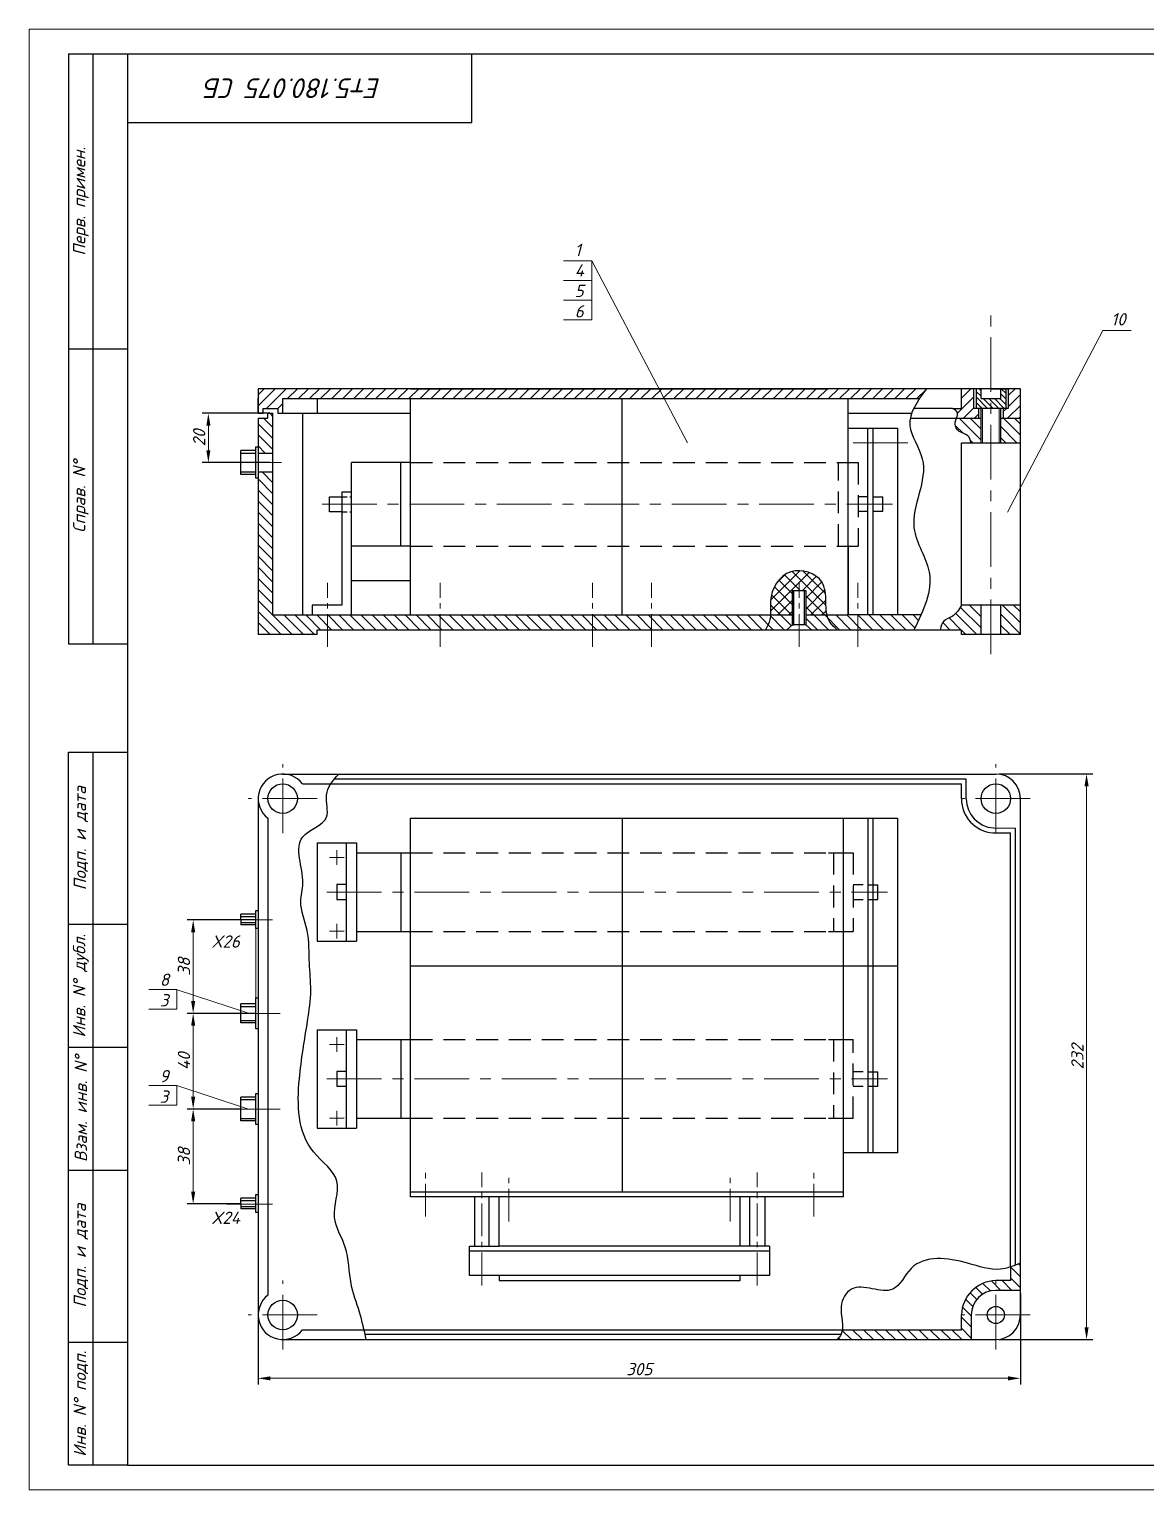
# Model space of a CAD drawing. Header units: millimetres. Extents: x 133 to 553, y -1 to 296.
# Drawn here: x 132.6 to 359.7, y -0.8 to 296.2 of the extents above; entities that cross this region are included whole.
import ezdxf

# ---------------------------------------------------------------- set-up
doc = ezdxf.new("R2010")
doc.units = ezdxf.units.MM
for name, pattern in [('CENTER', [50.8, 31.75, -6.35, 6.35, -6.35]), ('CENTER2', [28.575, 19.05, -3.175, 3.175, -3.175]), ('HIDDEN2', [4.7625, 3.175, -1.5875]), ('HIDDENX2', [19.05, 12.7, -6.35])]:
    doc.linetypes.add(name, pattern=pattern)
doc.styles.add('Тип А Наклон', font='isocpeur.ttf', dxfattribs={"oblique": 15, "height": 2.5})
doc.dimstyles.new('ISO-25', dxfattribs={"dimtxt": 5, "dimasz": 2.5, "dimexe": 1.25, "dimexo": 0.625, "dimtad": 1, "dimtxsty": 'Тип А Наклон', "dimcen": 2.5, "dimadec": 0, "dimazin": 0, "dimtfac": 1, "dimtmove": 0, "dimatfit": 3, "dimfxl": 1, "dimlwd": 15, "dimarcsym": 0})

# ---------------------------------------------------------------- blocks, each defined once
blk = doc.blocks.new('*D9')
at = {"color": 0, "linetype": 'Continuous', "lineweight": -2, "ltscale": 0.35}
for p, q in [((329.83, 144.74), (348.88, 144.74)), ((329.81, 29.74), (348.88, 29.74))]:
    blk.add_line(p, q, dxfattribs=at)
at = {"color": 0, "linetype": 'Continuous', "lineweight": 15, "ltscale": 0.35}
blk.add_line((347.63, 142.24), (347.63, 32.24), dxfattribs=at)
for points in [[(347.21, 142.24), (348.05, 142.24), (347.63, 144.74)], [(347.21, 32.24), (348.05, 32.24), (347.63, 29.74)]]:
    blk.add_solid(points, dxfattribs=at)
at = {"layer": 'Defpoints', "color": 0, "linetype": 'Continuous', "lineweight": 15, "ltscale": 0.35}
for p in [(329.21, 144.74), (329.18, 29.74), (347.63, 29.74)]:
    blk.add_point(p, dxfattribs=at)
at = {"color": 0, "linetype": 'Continuous', "lineweight": 15, "ltscale": 0.35, "insert": (345.76, 87.24), "char_height": 2.5, "attachment_point": 5, "rotation": 90, "style": 'Тип А Наклон'}
blk.add_mtext('232', dxfattribs=at)
blk = doc.blocks.new('*D10')
at = {"color": 0, "linetype": 'Continuous', "lineweight": -2, "ltscale": 0.35}
for p, q in [((334.18, 39.11), (334.18, 20.6)), ((179.18, 38.11), (179.18, 20.6))]:
    blk.add_line(p, q, dxfattribs=at)
at = {"color": 0, "linetype": 'Continuous', "lineweight": 15, "ltscale": 0.35}
blk.add_line((181.68, 21.85), (331.68, 21.85), dxfattribs=at)
for points in [[(181.68, 22.26), (181.68, 21.43), (179.18, 21.85)], [(331.68, 22.26), (331.68, 21.43), (334.18, 21.85)]]:
    blk.add_solid(points, dxfattribs=at)
at = {"layer": 'Defpoints', "color": 0, "linetype": 'Continuous', "lineweight": 15, "ltscale": 0.35}
for p in [(179.18, 38.74), (334.18, 39.74), (334.18, 21.85)]:
    blk.add_point(p, dxfattribs=at)
at = {"color": 0, "linetype": 'Continuous', "lineweight": 15, "ltscale": 0.35, "insert": (256.68, 23.72), "char_height": 2.5, "attachment_point": 5, "style": 'Тип А Наклон'}
blk.add_mtext('305', dxfattribs=at)
blk = doc.blocks.new('*D11')
at = {"color": 0, "linetype": 'Continuous', "lineweight": -2, "ltscale": 0.35}
for p, q in [((175.06, 96.06), (164.72, 96.06)), ((175.06, 76.61), (164.72, 76.61))]:
    blk.add_line(p, q, dxfattribs=at)
at = {"color": 0, "linetype": 'Continuous', "lineweight": 15, "ltscale": 0.35}
blk.add_line((165.97, 93.56), (165.97, 79.11), dxfattribs=at)
for points in [[(165.56, 93.56), (166.39, 93.56), (165.97, 96.06)], [(165.56, 79.11), (166.39, 79.11), (165.97, 76.61)]]:
    blk.add_solid(points, dxfattribs=at)
at = {"layer": 'Defpoints', "color": 0, "linetype": 'Continuous', "lineweight": 15, "ltscale": 0.35}
for p in [(175.68, 96.06), (165.97, 76.61), (175.68, 76.61)]:
    blk.add_point(p, dxfattribs=at)
at = {"color": 0, "linetype": 'Continuous', "lineweight": 15, "ltscale": 0.35, "insert": (164.1, 86.33), "char_height": 2.5, "attachment_point": 5, "rotation": 90, "style": 'Тип А Наклон'}
blk.add_mtext('40', dxfattribs=at)
blk = doc.blocks.new('*D12')
at = {"color": 0, "linetype": 'Continuous', "lineweight": -2, "ltscale": 0.35}
for p, q in [((181.56, 218.08), (167.81, 218.08)), ((181.56, 208.08), (167.81, 208.08))]:
    blk.add_line(p, q, dxfattribs=at)
at = {"color": 0, "linetype": 'Continuous', "lineweight": 15, "ltscale": 0.35}
blk.add_line((169.06, 215.58), (169.06, 210.58), dxfattribs=at)
for points in [[(168.65, 215.58), (169.48, 215.58), (169.06, 218.08)], [(168.65, 210.58), (169.48, 210.58), (169.06, 208.08)]]:
    blk.add_solid(points, dxfattribs=at)
at = {"layer": 'Defpoints', "color": 0, "linetype": 'Continuous', "lineweight": 15, "ltscale": 0.35}
for p in [(182.18, 218.08), (169.06, 208.08), (182.18, 208.08)]:
    blk.add_point(p, dxfattribs=at)
at = {"color": 0, "linetype": 'Continuous', "lineweight": 15, "ltscale": 0.35, "insert": (167.19, 213.08), "char_height": 2.5, "attachment_point": 5, "rotation": 90, "style": 'Тип А Наклон'}
blk.add_mtext('20', dxfattribs=at)
blk = doc.blocks.new('*D16')
at = {"color": 0, "linetype": 'Continuous', "lineweight": -2, "ltscale": 0.35}
for p, q in [((175.68, 76.61), (164.72, 76.61)), ((175.68, 57.3), (164.72, 57.3))]:
    blk.add_line(p, q, dxfattribs=at)
at = {"color": 0, "linetype": 'Continuous', "lineweight": 15, "ltscale": 0.35}
blk.add_line((165.97, 74.11), (165.97, 59.8), dxfattribs=at)
for points in [[(165.56, 74.11), (166.39, 74.11), (165.97, 76.61)], [(165.56, 59.8), (166.39, 59.8), (165.97, 57.3)]]:
    blk.add_solid(points, dxfattribs=at)
at = {"layer": 'Defpoints', "color": 0, "linetype": 'Continuous', "lineweight": 15, "ltscale": 0.35}
for p in [(176.31, 76.61), (165.97, 57.3), (176.31, 57.3)]:
    blk.add_point(p, dxfattribs=at)
at = {"color": 0, "linetype": 'Continuous', "lineweight": 15, "ltscale": 0.35, "insert": (164.1, 66.95), "char_height": 2.5, "attachment_point": 5, "rotation": 90, "style": 'Тип А Наклон'}
blk.add_mtext('38', dxfattribs=at)
blk = doc.blocks.new('*D19')
at = {"color": 0, "linetype": 'Continuous', "lineweight": -2, "ltscale": 0.35}
for p, q in [((178.56, 115.06), (164.72, 115.06)), ((178.56, 96.06), (164.72, 96.06))]:
    blk.add_line(p, q, dxfattribs=at)
at = {"color": 0, "linetype": 'Continuous', "lineweight": 15, "ltscale": 0.35}
blk.add_line((165.97, 112.56), (165.97, 98.56), dxfattribs=at)
for points in [[(165.56, 112.56), (166.39, 112.56), (165.97, 115.06)], [(165.56, 98.56), (166.39, 98.56), (165.97, 96.06)]]:
    blk.add_solid(points, dxfattribs=at)
at = {"layer": 'Defpoints', "color": 0, "linetype": 'Continuous', "lineweight": 15, "ltscale": 0.35}
for p in [(179.18, 115.06), (165.97, 96.06), (179.18, 96.06)]:
    blk.add_point(p, dxfattribs=at)
at = {"color": 0, "linetype": 'Continuous', "lineweight": 15, "ltscale": 0.35, "insert": (164.1, 105.56), "char_height": 2.5, "attachment_point": 5, "rotation": 90, "style": 'Тип А Наклон'}
blk.add_mtext('38', dxfattribs=at)

msp = doc.modelspace()

# ---------------------------------------------------------------- hatches: boundary and pattern name
at = {"linetype": 'Continuous', "lineweight": 15, "ltscale": 0.35}
h = msp.add_hatch(dxfattribs=at)
h.set_pattern_fill('ANSI31', color=256, scale=0.5, style=0)
h.paths.add_polyline_path([(184.181, 221.08), (195.681, 221.08), (195.681, 223.08), (179.181, 223.08), (179.181, 218.08), (180.181, 218.08), (180.181, 219.08), (183.181, 219.08), (183.181, 218.08), (184.181, 218.08)])
edge = h.paths.add_edge_path()
edge.add_spline(control_points=[(313.66, 221.08), (314.104, 221.747), (314.588, 222.414), (315.071, 223.08)], knot_values=[0, 0, 0, 0, 2.202165, 2.202165, 2.202165, 2.202165], degree=3, periodic=0)
edge.add_line((315.071, 223.08), (295.181, 223.08))
edge.add_line((295.181, 223.08), (295.181, 223.08))
edge.add_line((295.181, 223.08), (210.181, 223.08))
edge.add_line((210.181, 223.08), (210.181, 223.08))
edge.add_line((210.181, 223.08), (195.681, 223.08))
edge.add_line((195.681, 223.08), (195.681, 221.08))
edge.add_line((195.681, 221.08), (313.66, 221.08))
h = msp.add_hatch(dxfattribs=at)
h.set_pattern_fill('ANSI31', color=256, scale=0.5, style=0)
edge = h.paths.add_edge_path()
edge.add_line((325.681, 219.08), (324.681, 219.08))
edge.add_line((324.681, 219.08), (324.681, 223.08))
edge.add_line((324.681, 223.08), (322.181, 223.08))
edge.add_line((322.181, 223.08), (322.181, 221.08))
edge.add_line((322.181, 221.08), (322.181, 219.08))
edge.add_line((322.181, 219.08), (320.35, 219.08))
edge.add_spline(control_points=[(320.35, 219.08), (320.779, 218.866), (321.633, 218.438), (321.336, 217.532), (321.188, 217.08)], knot_values=[0, 0, 0, 0, 1.25512, 2.5010958, 2.5010958, 2.5010958, 2.5010958], degree=3, periodic=0)
edge.add_line((321.188, 217.08), (325.681, 217.08))
edge.add_line((325.681, 217.08), (325.681, 219.08))
h.paths.add_polyline_path([(334.181, 223.08), (331.681, 223.08), (331.681, 219.08), (330.681, 219.08), (330.681, 217.08), (334.181, 217.08)])
h = msp.add_hatch(dxfattribs=at)
h.set_pattern_fill('ANSI31', color=256, scale=0.25, angle=90, style=0)
h.set_pattern_definition([(135, (4, -40), (-0.561266, -0.561266), [])])
h.paths.add_polyline_path([(331.181, 219.08), (331.181, 223.08), (330.181, 223.08), (330.181, 221.08), (326.181, 221.08), (326.181, 223.08), (325.181, 223.08), (325.181, 219.08)])
h = msp.add_hatch(dxfattribs=at)
h.set_pattern_fill('ANSI31', color=256, scale=0.5, angle=90, style=0)
edge = h.paths.add_edge_path()
edge.add_line((326.181, 179.08), (322.181, 179.08))
edge.add_spline(control_points=[(322.181, 179.08), (321.666, 178.176), (320.824, 176.699), (318.349, 176.084), (318.037, 174.749), (317.881, 174.08)], knot_values=[0, 0, 0, 0, 3.0024989, 4.9023863, 6.8079568, 6.8079568, 6.8079568, 6.8079568], degree=3, periodic=0)
edge.add_line((317.881, 174.08), (322.181, 174.08))
edge.add_line((322.181, 174.08), (322.181, 173.08))
edge.add_line((322.181, 173.08), (326.181, 173.08))
edge.add_line((326.181, 173.08), (326.181, 179.08))
h.paths.add_polyline_path([(334.181, 179.08), (330.181, 179.08), (330.181, 173.08), (334.181, 173.08)])
edge = h.paths.add_edge_path()
edge.add_spline(control_points=[(312.535, 174.08), (313.018, 175.081), (313.501, 176.082), (313.942, 177.08)], knot_values=[48.1402511, 48.1402511, 48.1402511, 48.1402511, 51.2129329, 51.2129329, 51.2129329, 51.2129329], degree=3, periodic=0)
edge.add_line((313.942, 177.08), (301.121, 177.08))
edge.add_line((301.121, 177.08), (301.121, 174.08))
edge.add_line((301.121, 174.08), (312.535, 174.08))
edge = h.paths.add_edge_path()
edge.add_line((301.121, 177.08), (299.181, 177.08))
edge.add_line((299.181, 177.08), (299.181, 177.08))
edge.add_line((299.181, 177.08), (294.861, 177.08))
edge.add_spline(control_points=[(294.861, 177.08), (294.977, 176.549), (295.391, 175.412), (296.357, 174.56), (296.901, 174.08)], knot_values=[0, 0, 0, 0, 1.6430326, 3.753426, 3.753426, 3.753426, 3.753426], degree=3, periodic=0)
edge.add_line((296.901, 174.08), (301.121, 174.08))
edge.add_line((301.121, 174.08), (301.121, 177.08))
edge = h.paths.add_edge_path()
edge.add_spline(control_points=[(296.901, 174.08), (296.357, 174.56), (295.391, 175.412), (294.977, 176.549), (294.861, 177.08)], knot_values=[0, 0, 0, 0, 2.1103934, 3.753426, 3.753426, 3.753426, 3.753426], degree=3, periodic=0)
edge.add_line((294.861, 177.08), (290.522, 177.08))
edge.add_line((290.522, 177.08), (290.522, 175.08))
edge.add_line((290.522, 175.08), (291.681, 174.08))
edge.add_line((291.681, 174.08), (296.901, 174.08))
edge = h.paths.add_edge_path()
edge.add_line((287.826, 177.08), (283.373, 177.08))
edge.add_spline(control_points=[(283.373, 177.08), (283.359, 176.769), (283.244, 175.736), (282.72, 174.764), (282.351, 174.08)], knot_values=[27.1375638, 27.1375638, 27.1375638, 27.1375638, 28.0926628, 30.3630522, 30.3630522, 30.3630522, 30.3630522], degree=3, periodic=0)
edge.add_line((282.351, 174.08), (286.681, 174.08))
edge.add_line((286.681, 174.08), (287.826, 175.08))
edge.add_line((287.826, 175.08), (287.826, 177.08))
edge = h.paths.add_edge_path()
edge.add_spline(control_points=[(282.351, 174.08), (282.72, 174.764), (283.244, 175.736), (283.359, 176.769), (283.373, 177.08)], knot_values=[27.1375638, 27.1375638, 27.1375638, 27.1375638, 29.4079531, 30.3630522, 30.3630522, 30.3630522, 30.3630522], degree=3, periodic=0)
edge.add_line((283.373, 177.08), (259.181, 177.08))
edge.add_line((259.181, 177.08), (259.181, 174.08))
edge.add_line((259.181, 174.08), (282.351, 174.08))
h.paths.add_polyline_path([(247.181, 177.08), (216.181, 177.08), (216.181, 174.08), (247.181, 174.08)])
h.paths.add_polyline_path([(259.181, 177.08), (247.181, 177.08), (247.181, 174.08), (259.181, 174.08)])
h.paths.add_polyline_path([(216.181, 177.08), (210.181, 177.08), (198.181, 177.08), (198.181, 177.08), (193.294, 177.08), (193.294, 174.08), (216.181, 174.08)])
h.paths.add_polyline_path([(191.181, 174.08), (193.294, 174.08), (193.294, 177.08), (190.181, 177.08), (190.181, 177.08), (182.181, 177.08), (182.181, 206.159), (179.181, 206.159), (179.181, 173.08), (191.181, 173.08)])
h.paths.add_polyline_path([(182.181, 218.08), (181.181, 218.08), (181.181, 217.08), (179.181, 217.08), (179.181, 210.001), (182.181, 210.001)])
h = msp.add_hatch(dxfattribs=at)
h.set_pattern_fill('ANSI31', color=256, scale=0.5, angle=90, style=0)
edge = h.paths.add_edge_path()
edge.add_line((326.181, 217.08), (321.188, 217.08))
edge.add_spline(control_points=[(321.188, 217.08), (321.085, 216.813), (320.807, 216.088), (321.155, 214.206), (323.583, 214.025), (324.017, 212.615), (324.181, 212.08)], knot_values=[0, 0, 0, 0, 0.8601311, 2.336346, 4.918624, 6.4983913, 6.4983913, 6.4983913, 6.4983913], degree=3, periodic=0)
edge.add_line((324.181, 212.08), (326.181, 212.08))
edge.add_line((326.181, 212.08), (326.181, 217.08))
h.paths.add_polyline_path([(334.181, 217.08), (330.181, 217.08), (330.181, 212.08), (334.181, 212.08)])
h = msp.add_hatch(dxfattribs=at)
h.set_pattern_fill('ANSI37', color=256, scale=0.5, style=0)
edge = h.paths.add_edge_path()
edge.add_spline(control_points=[(294.861, 177.08), (294.382, 179.259), (295.576, 184.678), (286.478, 187.56), (282.938, 181.38), (283.412, 177.969), (283.373, 177.08)], knot_values=[3.753426, 3.753426, 3.753426, 3.753426, 10.4963298, 17.096126, 24.4063722, 27.1375638, 27.1375638, 27.1375638, 27.1375638], degree=3, periodic=0)
edge.add_line((283.373, 177.08), (287.826, 177.08))
edge.add_line((287.826, 177.08), (287.826, 182.08))
edge.add_line((287.826, 182.08), (290.522, 182.08))
edge.add_line((290.522, 182.08), (290.522, 177.08))
edge.add_line((290.522, 177.08), (294.861, 177.08))
h = msp.add_hatch(dxfattribs=at)
h.set_pattern_fill('ANSI31', color=256, scale=0.5, angle=90, style=0)
h.set_pattern_definition([(135, (4, 0), (-1.122532, -1.122532), [])])
edge = h.paths.add_edge_path()
edge.add_spline(control_points=[(334.181, 45.273), (333.515, 45.002), (332.848, 44.731), (332.181, 44.508)], knot_values=[0, 0, 0, 0, 2.0882816, 2.0882816, 2.0882816, 2.0882816], degree=3, periodic=0)
edge.add_line((332.181, 44.508), (332.181, 41.737))
edge.add_line((332.181, 41.737), (329.181, 41.737))
edge.add_line((329.181, 41.737), (329.181, 39.737))
edge.add_line((329.181, 39.737), (334.181, 39.737))
edge.add_line((334.181, 39.737), (334.181, 45.273))
edge = h.paths.add_edge_path()
edge.add_line((324.181, 34.737), (322.181, 34.737))
edge.add_line((322.181, 34.737), (322.181, 31.737))
edge.add_line((322.181, 31.737), (297.99, 31.737))
edge.add_spline(control_points=[(297.99, 31.737), (297.988, 31.726), (297.987, 31.715), (297.985, 31.705)], knot_values=[45.3107403, 45.3107403, 45.3107403, 45.3107403, 45.3452374, 45.3452374, 45.3452374, 45.3452374], degree=3, periodic=0)
edge.add_spline(control_points=[(297.953, 31.529), (297.965, 31.587), (297.976, 31.646), (297.985, 31.705)], knot_values=[45.3452374, 45.3452374, 45.3452374, 45.3452374, 45.5368296, 45.5368296, 45.5368296, 45.5368296], degree=3, periodic=0)
edge.add_spline(control_points=[(297.939, 31.469), (297.943, 31.484), (297.947, 31.5), (297.95, 31.515)], knot_values=[45.5520993, 45.5520993, 45.5520993, 45.5520993, 45.6032189, 45.6032189, 45.6032189, 45.6032189], degree=3, periodic=0)
edge.add_spline(control_points=[(297.933, 31.443), (297.935, 31.448), (297.936, 31.454), (297.937, 31.459)], knot_values=[45.6144489, 45.6144489, 45.6144489, 45.6144489, 45.6320964, 45.6320964, 45.6320964, 45.6320964], degree=3, periodic=0)
edge.add_spline(control_points=[(297.925, 31.411), (297.928, 31.421), (297.931, 31.432), (297.933, 31.443)], knot_values=[45.6320964, 45.6320964, 45.6320964, 45.6320964, 45.6677012, 45.6677012, 45.6677012, 45.6677012], degree=3, periodic=0)
edge.add_spline(control_points=[(297.922, 31.399), (297.912, 31.36), (297.902, 31.322), (297.89, 31.284)], knot_values=[45.6811757, 45.6811757, 45.6811757, 45.6811757, 45.8092809, 45.8092809, 45.8092809, 45.8092809], degree=3, periodic=0)
edge.add_spline(control_points=[(297.89, 31.284), (297.878, 31.245), (297.866, 31.207), (297.853, 31.169)], knot_values=[45.8092809, 45.8092809, 45.8092809, 45.8092809, 45.9393537, 45.9393537, 45.9393537, 45.9393537], degree=3, periodic=0)
edge.add_spline(control_points=[(297.836, 31.121), (297.84, 31.132), (297.844, 31.143), (297.848, 31.154)], knot_values=[45.9557541, 45.9557541, 45.9557541, 45.9557541, 45.9933461, 45.9933461, 45.9933461, 45.9933461], degree=3, periodic=0)
edge.add_spline(control_points=[(297.826, 31.096), (297.829, 31.105), (297.832, 31.113), (297.836, 31.121)], knot_values=[45.9933461, 45.9933461, 45.9933461, 45.9933461, 46.0220528, 46.0220528, 46.0220528, 46.0220528], degree=3, periodic=0)
edge.add_spline(control_points=[(297.816, 31.07), (297.819, 31.079), (297.823, 31.087), (297.826, 31.096)], knot_values=[46.0220528, 46.0220528, 46.0220528, 46.0220528, 46.0525989, 46.0525989, 46.0525989, 46.0525989], degree=3, periodic=0)
edge.add_spline(control_points=[(297.816, 31.07), (297.815, 31.067), (297.814, 31.065), (297.813, 31.063)], knot_values=[46.0525989, 46.0525989, 46.0525989, 46.0525989, 46.0603306, 46.0603306, 46.0603306, 46.0603306], degree=3, periodic=0)
edge.add_spline(control_points=[(297.813, 31.063), (297.797, 31.023), (297.781, 30.984), (297.763, 30.945)], knot_values=[46.0603306, 46.0603306, 46.0603306, 46.0603306, 46.1960042, 46.1960042, 46.1960042, 46.1960042], degree=3, periodic=0)
edge.add_spline(control_points=[(297.763, 30.945), (297.752, 30.921), (297.736, 30.888), (297.72, 30.855), (297.715, 30.846)], knot_values=[46.1960042, 46.1960042, 46.1960042, 46.1960042, 46.2805684, 46.3126689, 46.3126689, 46.3126689, 46.3126689], degree=3, periodic=0)
edge.add_spline(control_points=[(297.698, 30.811), (297.702, 30.82), (297.707, 30.829), (297.712, 30.838)], knot_values=[46.3213147, 46.3213147, 46.3213147, 46.3213147, 46.3531648, 46.3531648, 46.3531648, 46.3531648], degree=3, periodic=0)
edge.add_spline(control_points=[(297.688, 30.792), (297.691, 30.798), (297.694, 30.803), (297.697, 30.809)], knot_values=[46.3557023, 46.3557023, 46.3557023, 46.3557023, 46.3756074, 46.3756074, 46.3756074, 46.3756074], degree=3, periodic=0)
edge.add_spline(control_points=[(297.672, 30.762), (297.677, 30.772), (297.682, 30.782), (297.688, 30.792)], knot_values=[46.3756074, 46.3756074, 46.3756074, 46.3756074, 46.4109271, 46.4109271, 46.4109271, 46.4109271], degree=3, periodic=0)
edge.add_spline(control_points=[(297.665, 30.751), (297.667, 30.755), (297.67, 30.758), (297.672, 30.762)], knot_values=[46.4109271, 46.4109271, 46.4109271, 46.4109271, 46.4243555, 46.4243555, 46.4243555, 46.4243555], degree=3, periodic=0)
edge.add_spline(control_points=[(297.665, 30.751), (297.645, 30.714), (297.624, 30.678), (297.603, 30.642)], knot_values=[46.4243555, 46.4243555, 46.4243555, 46.4243555, 46.554147, 46.554147, 46.554147, 46.554147], degree=3, periodic=0)
edge.add_spline(control_points=[(297.603, 30.642), (297.581, 30.606), (297.559, 30.571), (297.536, 30.536)], knot_values=[46.554147, 46.554147, 46.554147, 46.554147, 46.6823546, 46.6823546, 46.6823546, 46.6823546], degree=3, periodic=0)
edge.add_spline(control_points=[(297.507, 30.492), (297.514, 30.502), (297.52, 30.512), (297.527, 30.522)], knot_values=[46.6989157, 46.6989157, 46.6989157, 46.6989157, 46.735673, 46.735673, 46.735673, 46.735673], degree=3, periodic=0)
edge.add_spline(control_points=[(297.492, 30.469), (297.497, 30.477), (297.502, 30.484), (297.507, 30.492)], knot_values=[46.735673, 46.735673, 46.735673, 46.735673, 46.7630802, 46.7630802, 46.7630802, 46.7630802], degree=3, periodic=0)
edge.add_spline(control_points=[(297.465, 30.43), (297.474, 30.443), (297.483, 30.456), (297.492, 30.469)], knot_values=[46.7634642, 46.7634642, 46.7634642, 46.7634642, 46.8108463, 46.8108463, 46.8108463, 46.8108463], degree=3, periodic=0)
edge.add_spline(control_points=[(297.459, 30.421), (297.424, 30.37), (297.387, 30.32), (297.35, 30.269)], knot_values=[46.8220209, 46.8220209, 46.8220209, 46.8220209, 47.007746, 47.007746, 47.007746, 47.007746], degree=3, periodic=0)
edge.add_spline(control_points=[(297.35, 30.269), (297.311, 30.216), (297.27, 30.164), (297.229, 30.111)], knot_values=[47.007746, 47.007746, 47.007746, 47.007746, 47.2037682, 47.2037682, 47.2037682, 47.2037682], degree=3, periodic=0)
edge.add_spline(control_points=[(297.229, 30.111), (297.223, 30.103), (297.217, 30.096), (297.211, 30.088)], knot_values=[47.2037682, 47.2037682, 47.2037682, 47.2037682, 47.2324061, 47.2324061, 47.2324061, 47.2324061], degree=3, periodic=0)
edge.add_spline(control_points=[(297.211, 30.088), (297.199, 30.072), (297.186, 30.056), (297.174, 30.04)], knot_values=[47.2324061, 47.2324061, 47.2324061, 47.2324061, 47.2916089, 47.2916089, 47.2916089, 47.2916089], degree=3, periodic=0)
edge.add_spline(control_points=[(297.174, 30.04), (297.164, 30.028), (297.155, 30.017), (297.145, 30.005)], knot_values=[47.2916089, 47.2916089, 47.2916089, 47.2916089, 47.3361923, 47.3361923, 47.3361923, 47.3361923], degree=3, periodic=0)
edge.add_spline(control_points=[(297.145, 30.005), (297.134, 29.991), (297.123, 29.977), (297.111, 29.963)], knot_values=[47.3361923, 47.3361923, 47.3361923, 47.3361923, 47.3884718, 47.3884718, 47.3884718, 47.3884718], degree=3, periodic=0)
edge.add_spline(control_points=[(297.106, 29.956), (297.047, 29.883), (296.987, 29.81), (296.927, 29.737)], knot_values=[47.3971893, 47.3971893, 47.3971893, 47.3971893, 47.6714467, 47.6714467, 47.6714467, 47.6714467], degree=3, periodic=0)
edge.add_line((296.927, 29.737), (324.181, 29.737))
edge.add_line((324.181, 29.737), (324.181, 34.737))
h.paths.add_polyline_path([(329.181, 39.737), (329.181, 41.737, 0.395541), (322.181, 34.737), (324.181, 34.737, -0.4142136)])

# ---------------------------------------------------------------- linework, layer by layer
at = {"lineweight": 15}
for p, q in [((132.635, 296.186), (132.635, -0.814)), ((552.635, 296.186), (132.635, 296.186)), ((132.635, -0.814), (552.635, -0.814))]:
    msp.add_line(p, q, dxfattribs=at)
at = {"lineweight": 30}
for p, q in [((140.635, 291.186), (152.635, 291.186)), ((140.635, 291.186), (140.635, 231.186)), ((145.635, 171.186), (145.635, 291.186)), ((152.635, 291.186), (547.635, 291.186)), ((152.635, 291.186), (152.635, 4.186)), ((222.635, 277.186), (222.635, 291.186)), ((152.635, 277.186), (222.635, 277.186)), ((140.635, 231.186), (140.635, 171.186)), ((140.635, 231.186), (152.635, 231.186)), ((140.635, 171.186), (152.635, 171.186)), ((140.635, 114.186), (140.635, 149.186)), ((140.635, 149.186), (152.635, 149.186)), ((145.635, 4.186), (145.635, 149.186)), ((140.635, 89.186), (140.635, 114.186)), ((140.635, 114.186), (152.635, 114.186)), ((140.635, 64.186), (140.635, 89.186)), ((140.635, 89.186), (152.635, 89.186)), ((140.635, 29.186), (140.635, 64.186)), ((140.635, 64.186), (152.635, 64.186)), ((140.635, 4.186), (140.635, 29.186)), ((140.635, 29.186), (152.635, 29.186)), ((145.635, 4.186), (140.635, 4.186)), ((152.635, 4.186), (145.635, 4.186)), ((152.635, 4.186), (547.635, 4.186))]:
    msp.add_line(p, q, dxfattribs=at)
at = {"linetype": 'Continuous', "lineweight": 15, "ltscale": 0.35}
for p, q in [((247.039, 249.067), (241.289, 249.067)), ((266.47, 212.101), (247.039, 249.067)), ((247.039, 249.067), (247.039, 237.067)), ((247.039, 245.067), (241.289, 245.067)), ((247.039, 241.067), (241.289, 241.067)), ((247.039, 237.067), (241.289, 237.067)), ((331.526, 197.985), (350.957, 234.952)), ((350.957, 234.952), (356.707, 234.952)), ((334.181, 173.08), (334.181, 223.08)), ((326.481, 212.08), (326.481, 219.08)), ((329.881, 212.08), (329.881, 219.08)), ((183.944, 208.08), (174.245, 208.08)), ((182.096, 115.057), (172.397, 115.057)), ((178.681, 96.057), (178.681, 115.057)), ((162.676, 100.913), (156.926, 100.913)), ((177.044, 96.175), (162.5, 100.913)), ((162.676, 100.913), (162.676, 96.913)), ((162.676, 96.913), (156.926, 96.913)), ((183.659, 96.057), (173.96, 96.057)), ((162.676, 81.375), (156.926, 81.375)), ((177.044, 76.638), (162.676, 81.375)), ((162.676, 81.375), (162.676, 77.375)), ((162.676, 77.375), (156.926, 77.375)), ((183.659, 76.609), (173.96, 76.609)), ((182.096, 57.299), (172.757, 57.299))]:
    msp.add_line(p, q, dxfattribs=at)
at = {"linetype": 'CENTER', "lineweight": 15, "ltscale": 0.35}
for p, q in [((328.181, 169.08), (328.181, 238.08)), ((204.681, 218.08), (195.181, 218.08)), ((300.181, 212.08), (312.181, 212.08)), ((192.181, 199.58), (308.181, 199.58)), ((184.181, 132.737), (184.181, 146.737)), ((329.181, 132.737), (329.181, 146.737)), ((191.181, 139.737), (177.181, 139.737)), ((336.181, 139.737), (322.181, 139.737)), ((193.181, 120.737), (307.181, 120.737)), ((193.181, 82.737), (307.181, 82.737)), ((184.181, 27.737), (184.181, 41.737)), ((329.181, 27.737), (329.181, 41.737)), ((191.181, 34.737), (177.181, 34.737)), ((336.181, 34.737), (322.181, 34.737))]:
    msp.add_line(p, q, dxfattribs=at)
at = {"linetype": 'Continuous', "lineweight": 30, "ltscale": 0.35}
for p, q in [((334.181, 223.08), (179.181, 223.08)), ((179.181, 223.08), (179.181, 218.08)), ((210.181, 223.08), (295.181, 223.08)), ((322.181, 221.08), (322.181, 223.08)), ((324.681, 219.08), (324.681, 223.08)), ((325.181, 223.08), (325.181, 219.08)), ((326.181, 221.08), (326.181, 223.08)), ((328.181, 223.08), (331.681, 223.08)), ((330.181, 221.08), (330.181, 223.08)), ((331.181, 223.08), (331.181, 219.08)), ((331.681, 223.08), (331.681, 219.08)), ((334.181, 173.08), (334.181, 223.08)), ((179.181, 218.08), (179.181, 221.08)), ((184.181, 218.08), (184.181, 221.08)), ((184.181, 221.08), (313.66, 221.08)), ((191.181, 221.08), (191.181, 218.08)), ((210.181, 177.08), (210.181, 221.08)), ((253.181, 177.08), (253.181, 221.08)), ((299.181, 177.08), (299.181, 221.08)), ((322.181, 219.08), (322.181, 221.512)), ((326.181, 221.08), (330.181, 221.08)), ((179.181, 218.08), (180.181, 218.08)), ((179.181, 217.08), (179.181, 173.08)), ((179.181, 217.08), (181.181, 217.08)), ((180.181, 218.08), (180.181, 219.08)), ((180.181, 219.08), (183.181, 219.08)), ((181.181, 217.08), (181.181, 218.08)), ((181.181, 218.08), (182.181, 218.08)), ((182.181, 177.08), (182.181, 218.08)), ((183.181, 219.08), (183.181, 218.08)), ((183.181, 218.08), (184.181, 218.08)), ((184.181, 218.08), (210.181, 218.08)), ((188.181, 218.08), (188.181, 177.08)), ((299.181, 218.08), (312.059, 218.08)), ((311.779, 217.08), (326.181, 217.08)), ((320.35, 219.08), (312.485, 219.08)), ((320.35, 219.08), (322.181, 219.08)), ((331.681, 219.08), (324.681, 219.08)), ((325.681, 219.08), (325.681, 217.08)), ((326.181, 212.08), (326.181, 219.08)), ((330.181, 212.08), (330.181, 219.08)), ((330.181, 217.08), (334.181, 217.08)), ((330.681, 219.08), (330.681, 217.08)), ((299.181, 215.08), (309.181, 215.08)), ((303.181, 201.08), (303.181, 215.08)), ((304.181, 215.08), (304.181, 201.08)), ((309.181, 215.08), (309.181, 177.08)), ((178.681, 204.909), (178.681, 211.251)), ((178.681, 211.251), (179.181, 211.251)), ((322.181, 179.08), (322.181, 212.08)), ((322.181, 212.08), (334.181, 212.08)), ((175.681, 208.08), (175.681, 210.501)), ((178.681, 210.501), (175.681, 210.501)), ((175.681, 210.001), (178.681, 210.001)), ((175.681, 205.659), (175.681, 208.08)), ((179.181, 210.001), (182.181, 210.001)), ((198.181, 191.08), (198.181, 208.08)), ((210.181, 208.08), (198.181, 208.08)), ((208.181, 191.08), (208.181, 208.08)), ((175.681, 206.159), (178.681, 206.159)), ((178.681, 205.659), (175.681, 205.659)), ((179.181, 206.159), (182.181, 206.159)), ((179.181, 204.909), (178.681, 204.909)), ((198.181, 202.08), (196.181, 202.08)), ((196.181, 202.08), (196.181, 201.08)), ((198.181, 177.08), (198.181, 202.08)), ((193.681, 198.08), (193.681, 201.08)), ((193.681, 201.08), (196.181, 201.08)), ((196.181, 201.08), (196.181, 179.08)), ((303.181, 177.08), (303.181, 201.08)), ((304.181, 201.08), (304.181, 177.08)), ((196.181, 198.08), (193.681, 198.08)), ((210.181, 191.08), (198.181, 191.08)), ((299.181, 191.08), (299.181, 177.08)), ((198.181, 184.08), (210.181, 184.08)), ((287.826, 175.08), (287.826, 182.08)), ((287.826, 182.08), (290.522, 182.08)), ((288.076, 175.08), (288.076, 182.08)), ((290.272, 175.08), (290.272, 182.08)), ((290.522, 182.08), (290.522, 175.08)), ((196.181, 179.08), (190.181, 179.08)), ((190.181, 179.08), (190.181, 177.08)), ((334.181, 179.08), (322.181, 179.08)), ((326.181, 173.08), (326.181, 179.08)), ((330.181, 173.08), (330.181, 179.08)), ((182.181, 177.08), (287.826, 177.08)), ((190.181, 177.08), (198.181, 177.08)), ((210.181, 177.08), (287.826, 177.08)), ((290.522, 177.08), (299.181, 177.08)), ((313.942, 177.08), (299.181, 177.08)), ((191.181, 173.08), (179.181, 173.08)), ((191.181, 173.08), (191.181, 174.08)), ((191.181, 174.08), (322.181, 174.08)), ((286.681, 174.08), (287.826, 175.08)), ((286.681, 174.08), (286.681, 174.08)), ((290.522, 175.08), (287.826, 175.08)), ((287.826, 175.08), (288.076, 175.08)), ((291.681, 174.08), (290.522, 175.08)), ((322.181, 173.08), (322.181, 174.08)), ((334.181, 173.08), (322.181, 173.08)), ((184.181, 144.737), (329.181, 144.737)), ((188.197, 142.716), (322.181, 142.716)), ((323.181, 143.716), (194.712, 143.716)), ((322.181, 139.737), (322.181, 142.716)), ((323.182, 139.662), (323.181, 143.716)), ((179.181, 139.737), (179.181, 34.737)), ((334.181, 34.737), (334.181, 139.737)), ((181.181, 135.737), (181.181, 38.737)), ((210.181, 128.737), (210.181, 135.737)), ((210.181, 135.737), (298.181, 135.737)), ((253.181, 135.737), (253.181, 59.737)), ((298.181, 135.737), (309.181, 135.737)), ((298.181, 58.737), (298.181, 135.737)), ((303.181, 135.737), (303.181, 67.737)), ((304.181, 135.737), (304.181, 67.737)), ((309.181, 135.737), (309.181, 67.737)), ((328.678, 133.758), (333.181, 133.737)), ((333.181, 44.872), (333.181, 133.737)), ((191.181, 130.737), (199.181, 130.737)), ((191.181, 130.737), (191.181, 110.737)), ((197.181, 110.737), (197.181, 130.737)), ((199.181, 130.737), (199.181, 110.737)), ((328.594, 132.761), (332.181, 132.761)), ((332.181, 44.508), (332.181, 132.761)), ((199.181, 128.737), (211.181, 128.737)), ((208.181, 128.737), (208.181, 112.737)), ((210.181, 58.737), (210.181, 128.737)), ((295.181, 128.737), (300.181, 128.737)), ((197.181, 122.237), (195.181, 122.237)), ((195.181, 122.237), (195.181, 119.237)), ((197.181, 120.737), (197.181, 122.237)), ((195.181, 119.237), (197.181, 119.237)), ((175.681, 115.057), (175.681, 116.247)), ((178.681, 116.247), (175.681, 116.247)), ((178.681, 113.307), (178.681, 116.997)), ((178.681, 116.997), (179.181, 116.997)), ((175.681, 115.747), (178.681, 115.747)), ((175.681, 115.057), (175.681, 114.057)), ((175.681, 114.557), (178.681, 114.557)), ((178.681, 114.057), (175.681, 114.057)), ((179.181, 113.307), (178.681, 113.307)), ((191.181, 110.737), (199.181, 110.737)), ((199.181, 112.737), (211.181, 112.737)), ((295.181, 112.737), (300.181, 112.737)), ((210.181, 105.737), (299.181, 105.737)), ((299.181, 105.737), (309.181, 105.737)), ((178.681, 92.886), (178.681, 99.228)), ((178.681, 99.228), (179.181, 99.228)), ((175.681, 96.057), (175.681, 97.978)), ((178.681, 97.978), (175.681, 97.978)), ((175.681, 97.478), (178.681, 97.478)), ((175.681, 94.136), (175.681, 96.057)), ((175.681, 94.636), (178.681, 94.636)), ((178.681, 94.136), (175.681, 94.136)), ((179.181, 92.886), (178.681, 92.886)), ((191.181, 92.737), (199.181, 92.737)), ((191.181, 92.737), (191.181, 72.737)), ((197.181, 72.737), (197.181, 92.737)), ((199.181, 92.737), (199.181, 72.737)), ((199.181, 90.737), (211.181, 90.737)), ((208.181, 90.737), (208.181, 74.737)), ((295.181, 90.737), (300.181, 90.737)), ((197.181, 84.237), (195.181, 84.237)), ((195.181, 84.237), (195.181, 81.237)), ((197.181, 82.737), (197.181, 84.237)), ((195.181, 81.237), (197.181, 81.237)), ((175.681, 76.609), (175.681, 79.03)), ((178.681, 79.03), (175.681, 79.03)), ((175.681, 78.53), (178.681, 78.53)), ((178.681, 73.438), (178.681, 79.78)), ((178.681, 79.78), (179.181, 79.78)), ((175.681, 74.188), (175.681, 76.609)), ((175.681, 74.688), (178.681, 74.688)), ((199.181, 74.737), (211.181, 74.737)), ((295.181, 74.737), (300.181, 74.737)), ((178.681, 74.188), (175.681, 74.188)), ((179.181, 73.438), (178.681, 73.438)), ((191.181, 72.737), (199.181, 72.737)), ((309.181, 67.737), (298.181, 67.737)), ((298.181, 59.737), (210.181, 59.737)), ((175.681, 57.299), (175.681, 58.49)), ((178.681, 58.49), (175.681, 58.49)), ((175.681, 57.99), (178.681, 57.99)), ((175.681, 57.299), (175.681, 56.299)), ((175.681, 56.799), (178.681, 56.799)), ((178.681, 55.549), (178.681, 59.24)), ((178.681, 59.24), (179.181, 59.24)), ((298.181, 58.737), (210.181, 58.737)), ((223.181, 58.737), (223.181, 48.737)), ((226.181, 48.737), (226.181, 58.737)), ((228.181, 48.737), (228.181, 58.737)), ((277.181, 48.737), (277.181, 58.737)), ((279.181, 48.737), (279.181, 58.737)), ((282.181, 58.737), (282.181, 48.737)), ((178.681, 56.299), (175.681, 56.299)), ((179.181, 55.549), (178.681, 55.549)), ((222.181, 47.737), (222.181, 48.737)), ((222.181, 48.737), (223.181, 48.737)), ((223.181, 47.737), (222.181, 47.737)), ((222.181, 42.737), (222.181, 47.737)), ((223.181, 48.737), (226.181, 48.737)), ((283.181, 47.737), (223.181, 47.737)), ((226.181, 48.737), (228.181, 48.737)), ((277.181, 48.737), (228.181, 48.737)), ((279.181, 48.737), (277.181, 48.737)), ((282.181, 48.737), (279.181, 48.737)), ((283.181, 48.737), (282.181, 48.737)), ((283.181, 48.737), (283.181, 47.737)), ((283.181, 47.737), (283.181, 42.737)), ((283.181, 42.737), (222.181, 42.737)), ((228.181, 42.737), (228.181, 41.737)), ((228.181, 41.737), (277.181, 41.737)), ((277.181, 41.737), (277.181, 42.737)), ((277.181, 41.737), (277.181, 41.737)), ((332.181, 41.737), (329.181, 41.737)), ((332.181, 44.508), (332.181, 41.737)), ((334.181, 39.737), (329.181, 39.737)), ((322.181, 31.737), (322.181, 34.737)), ((324.181, 34.737), (324.181, 29.737)), ((184.181, 29.737), (329.181, 29.737)), ((188.181, 31.737), (297.99, 31.737)), ((297.658, 30.737), (200.943, 30.737)), ((297.99, 31.737), (322.181, 31.737))]:
    msp.add_line(p, q, dxfattribs=at)
at = {"linetype": 'HIDDENX2', "lineweight": 30, "ltscale": 0.35}
for p, q in [((210.181, 208.08), (301.181, 208.08)), ((297.181, 191.08), (297.181, 208.08)), ((301.181, 208.08), (301.181, 191.08)), ((303.181, 201.08), (301.181, 201.08)), ((304.181, 201.08), (306.181, 201.08)), ((306.181, 198.15), (306.181, 201.08)), ((301.181, 198.15), (303.181, 198.15)), ((304.181, 198.15), (306.181, 198.15)), ((210.181, 191.08), (301.181, 191.08)), ((210.181, 128.737), (295.181, 128.737)), ((296.181, 128.737), (296.181, 112.737)), ((300.181, 128.737), (300.181, 112.737)), ((302.181, 122.178), (300.181, 122.178)), ((303.181, 122.178), (305.181, 122.178)), ((305.181, 119.247), (305.181, 122.178)), ((300.181, 119.247), (302.181, 119.247)), ((303.181, 119.247), (305.181, 119.247)), ((210.181, 112.737), (295.181, 112.737)), ((210.181, 90.737), (295.181, 90.737)), ((296.181, 90.737), (296.181, 74.737)), ((300.181, 74.737), (300.181, 90.737)), ((302.181, 84.2), (300.181, 84.2)), ((303.181, 84.2), (305.181, 84.2)), ((305.181, 81.27), (305.181, 84.2)), ((300.181, 81.27), (302.181, 81.27)), ((303.181, 81.27), (305.181, 81.27)), ((210.181, 74.737), (295.181, 74.737))]:
    msp.add_line(p, q, dxfattribs=at)
at = {"linetype": 'HIDDEN2', "lineweight": 30, "ltscale": 0.35}
for p, q in [((196.181, 201.08), (198.181, 201.08)), ((196.181, 198.08), (198.181, 198.08))]:
    msp.add_line(p, q, dxfattribs=at)
at = {"linetype": 'CENTER2', "lineweight": 15, "ltscale": 0.35}
for p, q in [((193.294, 170.58), (193.294, 183.58)), ((216.181, 170.58), (216.181, 183.58)), ((247.181, 170.58), (247.181, 183.58)), ((259.181, 170.58), (259.181, 183.58)), ((289.181, 170.58), (289.181, 183.58)), ((301.121, 170.58), (301.121, 183.58)), ((328.181, 173.08), (330.181, 173.08)), ((193.681, 127.737), (196.681, 127.737)), ((195.181, 129.237), (195.181, 126.237)), ((195.181, 114.272), (195.181, 111.272)), ((193.681, 112.772), (196.681, 112.772)), ((193.681, 89.737), (196.681, 89.737)), ((195.181, 91.237), (195.181, 88.237)), ((193.681, 74.772), (196.681, 74.772)), ((195.181, 76.272), (195.181, 73.272)), ((213.181, 54.737), (213.181, 64.737)), ((224.681, 40.737), (224.681, 63.737)), ((230.181, 53.737), (230.181, 63.737)), ((275.181, 53.737), (275.181, 63.737)), ((280.681, 40.737), (280.681, 63.737)), ((292.181, 54.737), (292.181, 64.737))]:
    msp.add_line(p, q, dxfattribs=at)
at = {"linetype": 'Continuous', "lineweight": 30, "ltscale": 0.35}
for centre, radius in [((184.181, 139.737), 3), ((329.181, 139.737), 3), ((184.181, 34.737), 3), ((329.181, 34.737), 1.75)]:
    msp.add_circle(centre, radius, dxfattribs=at)
for centre, radius, start, end in [((184.181, 139.737), 5, 36.5794, 233.1301), ((329.181, 139.737), 5, 360, 89.70712), ((329.181, 139.737), 7, 180.71529, 265.1875), ((329.181, 139.737), 6, 180.71529, 265.1875), ((329.414, 34.505), 7.236, 91.83834, 178.16166), ((184.181, 34.737), 5, 126.8699, 323.1301), ((329.181, 34.737), 5, 90, 180), ((329.181, 34.737), 5, 270, 360)]:
    msp.add_arc(centre, radius, start, end, dxfattribs=at)
for points in [[(315.071, 223.08), (311.69, 215.605), (314.226, 208.849), (312.535, 194.774), (315.635, 185.766), (312.535, 174.08)], [(321.188, 217.08), (321.346, 218.316), (320.35, 219.08)], [(324.181, 212.08), (323.492, 213.501), (321.27, 214.817), (320.941, 216.256), (321.188, 217.08)], [(296.901, 174.08), (295.445, 175.608), (293.783, 183.828), (287.504, 185.861), (283.347, 179.848), (283.255, 176.163), (282.351, 174.08)], [(322.181, 179.08), (320.282, 176.755), (318.618, 175.837), (317.881, 174.08)], [(201.159, 29.737), (199.8, 35.312), (198.101, 41.054), (196.912, 48.535), (194.703, 54.607), (195.213, 61.919), (190.454, 67.9), (187.566, 82.737), (189.245, 94.551), (189.89, 100.807), (189.609, 106.264), (189.155, 112.92), (187.857, 118.826), (188.269, 122.509), (188.269, 131.955), (193.08, 135.976), (193.08, 140.432), (195.582, 144.737)], [(334.181, 45.273), (330.081, 44.022), (323.437, 45.273), (311.979, 44.214), (308.224, 39.981), (299.847, 39.981), (297.729, 36.421), (297.729, 30.873), (296.927, 29.737)]]:
    msp.add_spline(points, degree=3, dxfattribs=at)

# ---------------------------------------------------------------- texts
at = {"linetype": 'CENTER', "lineweight": 15, "ltscale": 0.35, "insert": (187.635, 284.186), "char_height": 4, "width": 70, "attachment_point": 5, "rotation": 180, "style": 'Тип А Наклон'}
msp.add_mtext(' Ет5.180.075 СБ', dxfattribs=at)
at = {"lineweight": 18, "char_height": 2.5, "attachment_point": 5, "rotation": 90, "style": 'Тип А Наклон'}
for s, insert, width in [('{\\fISOCPEUR|b0|i0|c204|p34;Перв. примен.}', (143.135, 261.186), 60), ('{\\fISOCPEUR|b0|i0|c204|p34;Справ.\\fISOCPEUR|b0|i0|c0|p34; N%%D}', (143.135, 201.186), 60), ('{\\fISOCPEUR|b0|i0|c204|p34;Подп. и дата}', (143.135, 131.686), 35), ('{\\fISOCPEUR|b0|i0|c204|p34;Инв. \\fISOCPEUR|b0|i0|c0|p34;N%%D\\fISOCPEUR|b0|i0|c204|p34; дубл.}', (143.135, 101.686), 25), ('{\\fISOCPEUR|b0|i0|c204|p34;Взам. инв. \\fISOCPEUR|b0|i0|c0|p34;N%%D}', (143.135, 76.686), 25), ('{\\fISOCPEUR|b0|i0|c204|p34;Подп. и дата}', (143.135, 46.817), 34.73809), ('{\\fISOCPEUR|b0|i0|c204|p34;Инв. \\fISOCPEUR|b0|i0|c0|p34;N%%D\\fISOCPEUR|b0|i0|c204|p34; подп.}', (143.135, 16.686), 25)]:
    msp.add_mtext(s, dxfattribs=dict(at, insert=insert, width=width))
at = {"linetype": 'Continuous', "lineweight": 15, "ltscale": 0.35, "char_height": 2.5, "width": 3.30218, "style": 'Тип А Наклон'}
for s, insert, attachment_point in [('1\\P4\\P5\\P6', (243.562, 252.565), 1), ('10', (355.582, 238.449), 3), ('8\\P3', (159.198, 104.149), 1), ('9\\P3', (159.152, 84.555), 1)]:
    msp.add_mtext(s, dxfattribs=dict(at, insert=insert, attachment_point=attachment_point))
at = {"linetype": 'CENTER', "lineweight": 15, "ltscale": 0.35, "char_height": 2.5, "width": 19.74627, "attachment_point": 1, "style": 'Тип А Наклон'}
for s, insert in [('\\pi6.9132;X26', (162.771, 111.922)), ('\\pi6.7882;X24', (162.869, 55.741))]:
    msp.add_mtext(s, dxfattribs=dict(at, insert=insert))

# ---------------------------------------------------------------- dimensions: what is measured, and where the dimension line sits
at = {"linetype": 'Continuous', "lineweight": 15, "ltscale": 0.35}
for base, p1, p2, text, picture, middle in [((169.065, 208.08), (182.181, 218.08), (182.181, 208.08), '20', '*D12', (167.19, 213.08)), ((347.631, 29.737), (329.207, 144.737), (329.181, 29.737), '232', '*D9', (345.756, 87.237)), ((165.973, 96.057), (179.181, 115.057), (179.181, 96.057), '38', '*D19', (164.098, 105.557)), ((165.973, 76.609), (175.681, 96.057), (175.681, 76.609), '40', '*D11', (164.098, 86.333)), ((165.973, 57.299), (176.306, 76.609), (176.306, 57.299), '38', '*D16', (164.098, 66.954))]:
    dim = msp.add_linear_dim(base=base, p1=p1, p2=p2, angle=90, text=text, dimstyle='ISO-25', dxfattribs=at)
    dim.commit()
    dim.dimension.update_dxf_attribs({"geometry": picture, "text_midpoint": middle})
dim = msp.add_linear_dim(base=(334.181, 21.847), p1=(179.181, 38.737), p2=(334.181, 39.737), text='305', dimstyle='ISO-25', dxfattribs=at)
dim.commit()
dim.dimension.update_dxf_attribs({"geometry": '*D10', "text_midpoint": (256.681, 21.847), "dimtype": 160})

doc.saveas('drawing.dxf')
